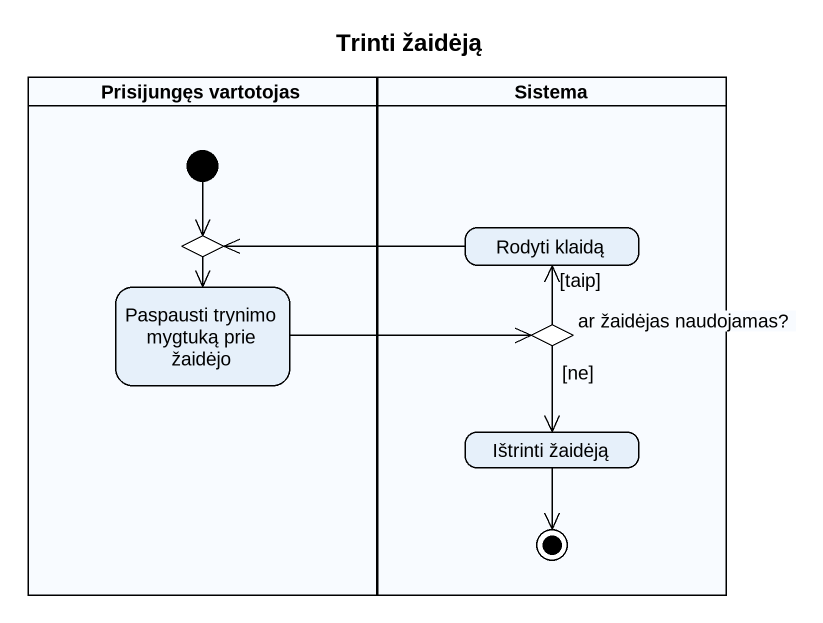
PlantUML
@startuml
title Trinti žaidėją
hide empty description
state "Prisijungęs vartotojas" as Prisijungęs_vartotojas <<partition>> {
  state choice1 <<choice>>
  state "Paspausti trynimo mygtuką prie žaidėjo" as Paspausti_trynimo_mygtuką
  [*] --> choice1
}
state Sistema <<partition>> {
  state "Rodyti klaidą" as Rodyti_klaidą
  state "ar žaidėjas naudojamas?" as ar_žaidėjas_naudojamas <<choice>>
  state "Ištrinti žaidėją" as Ištrinti_žaidėją
  Ištrinti_žaidėją --> [*]
}
choice1 --> Paspausti_trynimo_mygtuką
Rodyti_klaidą -left-> choice1
Paspausti_trynimo_mygtuką -right-> ar_žaidėjas_naudojamas
ar_žaidėjas_naudojamas -up-> Rodyti_klaidą : [taip]
ar_žaidėjas_naudojamas --> Ištrinti_žaidėją : [ne]
@enduml
